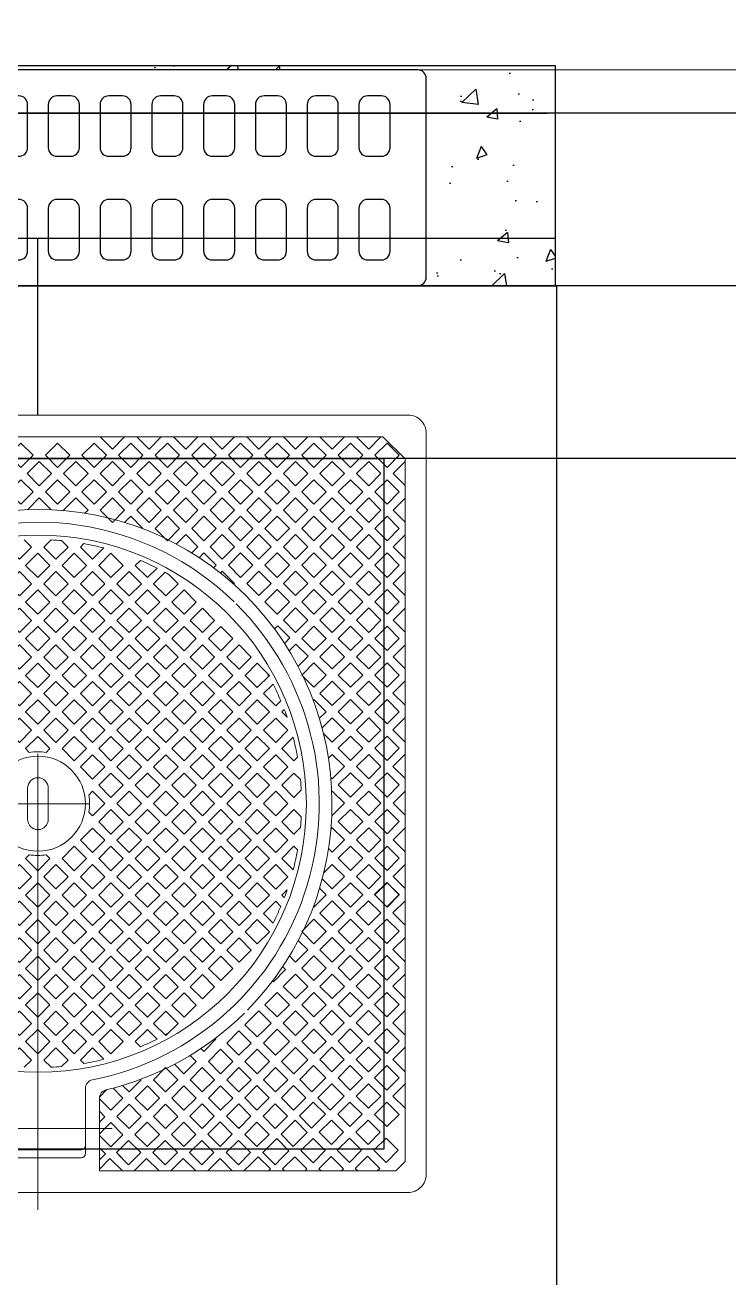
# Model space of a CAD drawing. Header units: millimetres. Extents: x -157642 to 241542, y -22875 to 31024.
# Drawn here: x 134 to 949, y 13726 to 15177 of the extents above; entities that cross this region are included whole.
import ezdxf

# ---------------------------------------------------------------- set-up
doc = ezdxf.new("R2010")
doc.units = ezdxf.units.MM
doc.header["$LTSCALE"] = 100
doc.header["$MEASUREMENT"] = 0
doc.linetypes.add('DASHEDX2', pattern=[1.5, 1, -0.5])
doc.layers.add('3.Curb', color=6, linetype='Continuous', lineweight=15)
doc.layers.add('Dim', color=25, linetype='Continuous', lineweight=9)
doc.layers.add('4', color=4, linetype='DASHEDX2', transparency=0.1)
doc.layers.add('8', color=8, linetype='Continuous')
doc.layers.add('DBAO', color=1, linetype='Continuous')

# ---------------------------------------------------------------- blocks, each defined once
blk = doc.blocks.new('N')
at = {"layer": 'Dim'}
for p, q in [((-85.43, 86.48), (-84.36, 87.55)), ((-2.99, 87.55), (-84.36, 87.55)), ((-0.41, 84.96), (-2.99, 87.55)), ((-0.41, 84.96), (-2.99, 87.55)), ((-85.43, 52.12), (-85.43, 86.48)), ((-0.41, 5.13), (-0.41, 84.96)), ((-80.43, 68.17), (-80.43, 68.34)), ((-77.03, 52.12), (-85.43, 52.12)), ((-83.91, 45), (-83.91, 50)), ((-83.41, 50.5), (-75.88, 50.5)), ((-83.01, 45), (-83.01, 50)), ((-83.91, 45), (-83.91, 40)), ((-83.01, 45), (-83.01, 40)), ((-45.91, 45), (-45.91, 45)), ((-41.11, 46.2), (-44.71, 46.2)), ((-39.91, 45), (-39.91, 45)), ((-41.11, 43.8), (-44.71, 43.8))]:
    blk.add_line(p, q, dxfattribs=at)
at = {"layer": 'Dim', "ltscale": 3}
for p, q in [((-80.51, 53.61), (-80.51, 36.58)), ((-42.91, 50.94), (-42.91, 38.99)), ((-37.15, 45), (-89.94, 45))]:
    blk.add_line(p, q, dxfattribs=at)
at = {"layer": 'Dim'}
blk.add_lwpolyline([(-0.01, 90, -0.414214), (2.09, 87.9), (2.09, 2.1, -0.414214), (-0.01, 0), (-85.83, 0, -0.414214), (-87.93, 2.1), (-87.93, 87.9, -0.414214), (-85.83, 90)], format="xyb", close=True, dxfattribs=at)
for points in [[(-78.19, 87.55), (-76.78, 86.13), (-75.36, 87.55)], [(-73.95, 87.55), (-72.54, 86.13), (-71.12, 87.55)], [(-69.71, 87.55), (-68.29, 86.13), (-66.88, 87.55)], [(-65.46, 87.55), (-64.05, 86.13), (-62.64, 87.55)], [(-61.22, 87.55), (-59.81, 86.13), (-58.39, 87.55)], [(-56.98, 87.55), (-55.56, 86.13), (-54.15, 87.55)], [(-52.74, 87.55), (-51.35, 86.16), (-49.97, 87.55)], [(-48.49, 87.55), (-47.11, 86.16), (-45.72, 87.55)], [(-44.25, 87.55), (-42.87, 86.16), (-41.48, 87.55)], [(-40.01, 87.55), (-38.59, 86.13), (-37.18, 87.55)], [(-35.77, 87.55), (-34.35, 86.13), (-32.94, 87.55)], [(-31.52, 87.55), (-30.11, 86.13), (-28.69, 87.55)], [(-27.28, 87.55), (-25.9, 86.16), (-24.51, 87.55)], [(-23.04, 87.55), (-21.65, 86.16), (-20.27, 87.55)], [(-18.8, 87.55), (-17.41, 86.16), (-16.03, 87.55)], [(-14.55, 87.55), (-13.17, 86.16), (-11.78, 87.55)], [(-10.31, 87.55), (-8.93, 86.16), (-7.54, 87.55)], [(-6.07, 87.55), (-4.68, 86.16), (-3.3, 87.55)], [(-78.91, 84.03), (-78.9, 84.01), (-77.49, 85.43), (-78.9, 86.84)], [(-85.43, 82.05), (-85.15, 81.77), (-83.73, 83.19), (-85.15, 84.6), (-85.43, 84.32)], [(-0.41, 84.72), (-0.44, 84.75), (-1.85, 83.33), (-0.44, 81.92), (-0.41, 81.95)], [(-85.43, 77.81), (-85.18, 77.56), (-83.76, 78.97), (-85.18, 80.39), (-85.43, 80.14)], [(-76.17, 78.26), (-75.36, 79.06), (-76.78, 80.48), (-77.58, 79.67)], [(-50.92, 78.11), (-49.94, 79.09), (-51.35, 80.51), (-52.77, 79.09), (-51.61, 77.94)], [(-45.85, 78.94), (-45.69, 79.09), (-47.11, 80.51), (-48.52, 79.09), (-48.1, 78.67)], [(-41.51, 79.04), (-41.45, 79.09), (-42.87, 80.51), (-44.28, 79.09), (-44.23, 79.04)], [(-37.64, 78.66), (-37.21, 79.09), (-38.62, 80.51), (-40.04, 79.09), (-39.88, 78.93)], [(-34.14, 77.92), (-32.97, 79.09), (-34.38, 80.51), (-35.8, 79.09), (-34.79, 78.08)], [(-0.41, 80.48), (-0.44, 80.51), (-1.85, 79.09), (-0.44, 77.68), (-0.41, 77.7)], [(-76.17, 78.26), (-76.98, 77.45), (-78.39, 78.86), (-77.58, 79.67)], [(-74.05, 76.13), (-73.24, 76.94), (-74.66, 78.35), (-75.46, 77.55)], [(-52.71, 77.63), (-53.47, 78.38), (-54.89, 76.97), (-54.83, 76.91)], [(-30.93, 76.89), (-30.85, 76.97), (-32.26, 78.38), (-33.04, 77.6)], [(-78.26, 76.11), (-79.07, 75.3), (-80.48, 76.71), (-79.68, 77.52)], [(-78.26, 76.11), (-77.46, 76.91), (-78.87, 78.33), (-79.68, 77.52)], [(-74.05, 76.14), (-74.85, 75.33), (-76.27, 76.74), (-75.46, 77.55)], [(-85.43, 73.57), (-85.2, 73.35), (-83.79, 74.76), (-85.2, 76.17), (-85.43, 75.95)], [(-80.38, 73.98), (-79.58, 74.79), (-80.99, 76.2), (-81.8, 75.4)], [(-71.96, 74.04), (-72.76, 73.24), (-74.18, 74.65), (-73.37, 75.46)], [(-71.96, 74.04), (-71.15, 74.85), (-72.56, 76.26), (-73.37, 75.46)], [(-58.74, 75.17), (-59.84, 76.26), (-61.25, 74.85), (-60.55, 74.15)], [(-44.45, 75.51), (-43.6, 74.67), (-45.02, 73.25), (-46.43, 74.67), (-45.68, 75.42)], [(-40.12, 75.42), (-39.36, 74.67), (-40.78, 73.25), (-42.19, 74.67), (-41.35, 75.51)], [(-25.22, 74.11), (-24.43, 74.9), (-25.84, 76.32), (-27.02, 75.13)], [(-0.41, 76.24), (-0.44, 76.26), (-1.85, 74.85), (-0.44, 73.44), (-0.41, 73.46)], [(-82.5, 71.86), (-81.7, 72.67), (-83.11, 74.08), (-83.92, 73.28)], [(-80.38, 73.98), (-81.19, 73.18), (-82.6, 74.59), (-81.8, 75.4)], [(-69.84, 71.92), (-69.03, 72.73), (-70.44, 74.14), (-71.25, 73.34)], [(-48.26, 75.08), (-47.85, 74.67), (-49.26, 73.25), (-50.58, 74.57)], [(-35.22, 74.57), (-36.53, 73.25), (-37.95, 74.67), (-37.54, 75.08)], [(-22.68, 72.41), (-22.31, 72.78), (-23.72, 74.2), (-24.35, 73.57)], [(-82.5, 71.86), (-83.31, 71.06), (-84.72, 72.47), (-83.92, 73.28)], [(-78.9, 73.72), (-77.68, 72.5), (-78.9, 71.28)], [(-69.83, 71.92), (-70.64, 71.12), (-72.05, 72.53), (-71.25, 73.34)], [(-61.79, 73.36), (-62.13, 73.7), (-63.55, 72.28), (-63.45, 72.18)], [(-54.8, 73.14), (-54.21, 72.55), (-55.62, 71.13), (-56.73, 72.24)], [(-52.88, 73.87), (-53.5, 73.25), (-53.79, 73.54)], [(-32, 73.54), (-32.29, 73.25), (-32.91, 73.87)], [(-29.06, 72.24), (-30.17, 71.13), (-31.58, 72.55), (-30.99, 73.14)], [(-84.6, 69.71), (-83.79, 70.52), (-85.2, 71.93), (-85.43, 71.71)], [(-67.71, 69.8), (-68.52, 68.99), (-69.93, 70.41), (-69.13, 71.21)], [(-67.71, 69.8), (-66.91, 70.61), (-68.32, 72.02), (-69.13, 71.21)], [(-0.41, 71.99), (-0.44, 72.02), (-1.85, 70.61), (-0.44, 69.19), (-0.41, 69.22)], [(-84.6, 69.71), (-85.4, 68.91), (-85.43, 68.93)], [(-78.9, 69.47), (-77.68, 68.26), (-78.9, 67.04)], [(-85.43, 67.52), (-84.02, 66.11), (-85.43, 64.7)], [(-16.21, 66.15), (-16, 66.36), (-17.41, 67.78), (-17.5, 67.69)], [(-0.41, 67.75), (-0.44, 67.78), (-1.85, 66.36), (-0.44, 64.95), (-0.41, 64.98)], [(-71.27, 63.88), (-71.61, 64.22), (-70.2, 65.63), (-70.1, 65.53)], [(-14.43, 63.69), (-13.87, 64.24), (-15.29, 65.66), (-15.59, 65.35)], [(-78.9, 65.23), (-77.68, 64.02), (-78.9, 62.8)], [(-85.43, 63.23), (-85.4, 63.25), (-83.99, 61.84), (-85.4, 60.42), (-85.43, 60.45)], [(-73.08, 60.83), (-74.18, 61.92), (-72.76, 63.34), (-72.06, 62.63)], [(-12.85, 61.02), (-11.75, 62.12), (-13.17, 63.54), (-13.88, 62.82)], [(-0.41, 63.51), (-0.44, 63.54), (-1.85, 62.12), (-0.44, 60.71), (-0.41, 60.73)], [(-83.91, 60.55), (-83.31, 61.16), (-81.9, 59.74), (-83.31, 58.33), (-83.91, 58.93)], [(-79.13, 61.22), (-77.71, 59.8), (-79.13, 58.39)], [(-16.11, 59.73), (-17.44, 58.4), (-18.86, 59.82), (-17.44, 61.23), (-16.34, 60.13)], [(-85.43, 58.98), (-85.4, 59.01), (-83.99, 57.59), (-85.4, 56.18), (-85.43, 56.2)], [(-70.17, 58.81), (-69.06, 57.7), (-70.47, 56.28), (-71.07, 56.87)], [(-14.73, 56.87), (-15.32, 56.28), (-16.73, 57.7), (-15.62, 58.81)], [(-0.41, 59.27), (-0.44, 59.29), (-1.85, 57.88), (-0.44, 56.46), (-0.41, 56.49)], [(-83.91, 56.31), (-83.31, 56.91), (-81.9, 55.5), (-83.31, 54.09), (-83.91, 54.69)], [(-75.54, 54.8), (-76.3, 55.56), (-74.88, 56.97), (-74.83, 56.92)], [(-10.36, 55.03), (-9.63, 55.76), (-11.05, 57.17), (-11.08, 57.14)], [(-85.43, 54.74), (-85.4, 54.76), (-83.99, 53.35), (-85.22, 52.12)], [(-81.34, 52.12), (-82.66, 53.44), (-81.25, 54.85), (-79.83, 53.44), (-81.15, 52.12)], [(-77.1, 52.12), (-78.42, 53.44), (-77, 54.85), (-75.85, 53.7)], [(-0.41, 55.02), (-0.44, 55.05), (-1.85, 53.64), (-0.44, 52.22), (-0.41, 52.25)], [(-84.17, 52.12), (-83.46, 52.83), (-82.76, 52.12)], [(-79.8, 52.12), (-79.16, 52.76), (-78.51, 52.12)], [(-76.03, 53), (-76.9, 52.13)], [(-72.5, 52.65), (-71.18, 51.33), (-72.6, 49.92), (-73.01, 50.33)], [(-43.88, 50.9), (-44.31, 51.33), (-42.9, 52.75), (-41.48, 51.33), (-41.92, 50.9)], [(-12.79, 50.33), (-13.2, 49.92), (-14.61, 51.33), (-13.3, 52.65)], [(-8.98, 48.04), (-8.93, 47.98), (-7.51, 49.39), (-8.93, 50.81), (-9.28, 50.45)], [(-73.35, 47.75), (-72.6, 48.5), (-71.18, 47.09), (-72.6, 45.68), (-73.44, 46.52)], [(-12.35, 46.52), (-13.2, 45.68), (-14.61, 47.09), (-13.2, 48.5), (-12.44, 47.75)], [(-8.87, 43.79), (-7.51, 45.15), (-8.88, 46.52)], [(-48.83, 43.99), (-49.26, 43.55), (-50.67, 44.97), (-49.26, 46.38), (-48.83, 45.95)], [(-36.97, 45.95), (-36.53, 46.38), (-35.12, 44.97), (-36.53, 43.55), (-36.97, 43.99)], [(-73.44, 43.42), (-72.6, 44.26), (-71.18, 42.85), (-72.6, 41.43), (-73.35, 42.19)], [(-12.44, 42.19), (-13.2, 41.43), (-14.61, 42.85), (-13.2, 44.26), (-12.35, 43.42)]]:
    blk.add_lwpolyline(points, dxfattribs=at)
for points in [[(-83.05, 83.92), (-81.64, 85.34), (-83.05, 86.75), (-84.47, 85.34)], [(-78.9, 84.01), (-77.49, 85.43), (-78.9, 86.84), (-80.31, 85.43)], [(-74.66, 84.01), (-73.24, 85.43), (-74.66, 86.84), (-76.07, 85.43)], [(-74.66, 84.01), (-73.24, 85.43), (-74.66, 86.84), (-76.07, 85.43)], [(-70.41, 84.01), (-69, 85.43), (-70.41, 86.84), (-71.83, 85.43)], [(-70.41, 84.01), (-69, 85.43), (-70.41, 86.84), (-71.83, 85.43)], [(-66.17, 84.01), (-64.76, 85.43), (-66.17, 86.84), (-67.59, 85.43)], [(-66.17, 84.01), (-64.76, 85.43), (-66.17, 86.84), (-67.59, 85.43)], [(-61.93, 84.01), (-60.51, 85.43), (-61.93, 86.84), (-63.34, 85.43)], [(-61.93, 84.01), (-60.51, 85.43), (-61.93, 86.84), (-63.34, 85.43)], [(-57.69, 84.01), (-56.27, 85.43), (-57.69, 86.84), (-59.1, 85.43)], [(-57.69, 84.01), (-56.27, 85.43), (-57.69, 86.84), (-59.1, 85.43)], [(-53.47, 84.04), (-52.06, 85.46), (-53.47, 86.87), (-54.89, 85.46)], [(-53.44, 84.01), (-52.03, 85.43), (-53.44, 86.84), (-54.86, 85.43)], [(-49.23, 84.04), (-47.82, 85.46), (-49.23, 86.87), (-50.64, 85.46)], [(-49.23, 84.04), (-47.82, 85.46), (-49.23, 86.87), (-50.64, 85.46)], [(-49.23, 84.04), (-47.82, 85.46), (-49.23, 86.87), (-50.64, 85.46)], [(-44.99, 84.04), (-43.57, 85.46), (-44.99, 86.87), (-46.4, 85.46)], [(-44.99, 84.04), (-43.57, 85.46), (-44.99, 86.87), (-46.4, 85.46)], [(-40.74, 84.04), (-39.33, 85.46), (-40.74, 86.87), (-42.16, 85.46)], [(-36.5, 84.04), (-35.09, 85.46), (-36.5, 86.87), (-37.92, 85.46)], [(-32.26, 84.04), (-30.85, 85.46), (-32.26, 86.87), (-33.67, 85.46)], [(-28.02, 84.04), (-26.6, 85.46), (-28.02, 86.87), (-29.43, 85.46)], [(-23.77, 84.04), (-22.36, 85.46), (-23.77, 86.87), (-25.19, 85.46)], [(-19.53, 84.04), (-18.12, 85.46), (-19.53, 86.87), (-20.95, 85.46)], [(-15.29, 84.04), (-13.87, 85.46), (-15.29, 86.87), (-16.7, 85.46)], [(-11.05, 84.04), (-9.63, 85.46), (-11.05, 86.87), (-12.46, 85.46)], [(-6.8, 84.04), (-5.39, 85.46), (-6.8, 86.87), (-8.22, 85.46)], [(-2.56, 84.04), (-1.15, 85.46), (-2.56, 86.87), (-3.98, 85.46)], [(-80.96, 81.83), (-79.55, 83.25), (-80.96, 84.66), (-82.38, 83.25)], [(-76.78, 81.89), (-75.36, 83.3), (-76.78, 84.72), (-78.19, 83.3)], [(-72.54, 81.89), (-71.12, 83.3), (-72.54, 84.72), (-73.95, 83.3)], [(-68.29, 81.89), (-66.88, 83.3), (-68.29, 84.72), (-69.71, 83.3)], [(-64.05, 81.89), (-62.64, 83.3), (-64.05, 84.72), (-65.46, 83.3)], [(-59.81, 81.89), (-58.39, 83.3), (-59.81, 84.72), (-61.22, 83.3)], [(-55.56, 81.89), (-54.15, 83.3), (-55.56, 84.72), (-56.98, 83.3)], [(-51.35, 81.92), (-49.94, 83.33), (-51.35, 84.75), (-52.77, 83.33)], [(-51.35, 81.92), (-49.94, 83.33), (-51.35, 84.75), (-52.77, 83.33)], [(-47.11, 81.92), (-45.69, 83.33), (-47.11, 84.75), (-48.52, 83.33)], [(-47.11, 81.92), (-45.69, 83.33), (-47.11, 84.75), (-48.52, 83.33)], [(-47.11, 81.92), (-45.69, 83.33), (-47.11, 84.75), (-48.52, 83.33)], [(-42.87, 81.92), (-41.45, 83.33), (-42.87, 84.75), (-44.28, 83.33)], [(-38.62, 81.92), (-37.21, 83.33), (-38.62, 84.75), (-40.04, 83.33)], [(-34.38, 81.92), (-32.97, 83.33), (-34.38, 84.75), (-35.8, 83.33)], [(-30.14, 81.92), (-28.72, 83.33), (-30.14, 84.75), (-31.55, 83.33)], [(-25.9, 81.92), (-24.48, 83.33), (-25.9, 84.75), (-27.31, 83.33)], [(-21.65, 81.92), (-20.24, 83.33), (-21.65, 84.75), (-23.07, 83.33)], [(-17.41, 81.92), (-16, 83.33), (-17.41, 84.75), (-18.82, 83.33)], [(-13.17, 81.92), (-11.75, 83.33), (-13.17, 84.75), (-14.58, 83.33)], [(-8.93, 81.92), (-7.51, 83.33), (-8.93, 84.75), (-10.34, 83.33)], [(-4.68, 81.92), (-3.27, 83.33), (-4.68, 84.75), (-6.1, 83.33)], [(-83.05, 79.68), (-81.64, 81.1), (-83.05, 82.51), (-84.47, 81.1)], [(-78.87, 79.74), (-77.46, 81.15), (-78.87, 82.57), (-80.28, 81.15)], [(-74.66, 79.77), (-73.24, 81.18), (-74.66, 82.6), (-76.07, 81.18)], [(-70.41, 79.77), (-69, 81.18), (-70.41, 82.6), (-71.83, 81.18)], [(-66.17, 79.77), (-64.76, 81.18), (-66.17, 82.6), (-67.59, 81.18)], [(-61.93, 79.77), (-60.51, 81.18), (-61.93, 82.6), (-63.34, 81.18)], [(-57.72, 79.8), (-56.3, 81.21), (-57.72, 82.63), (-59.13, 81.21)], [(-53.47, 79.8), (-52.06, 81.21), (-53.47, 82.63), (-54.89, 81.21)], [(-49.23, 79.8), (-47.82, 81.21), (-49.23, 82.63), (-50.64, 81.21)], [(-44.99, 79.8), (-43.57, 81.21), (-44.99, 82.63), (-46.4, 81.21)], [(-40.74, 79.8), (-39.33, 81.21), (-40.74, 82.63), (-42.16, 81.21)], [(-36.5, 79.8), (-35.09, 81.21), (-36.5, 82.63), (-37.92, 81.21)], [(-32.26, 79.8), (-30.85, 81.21), (-32.26, 82.63), (-33.67, 81.21)], [(-28.02, 79.8), (-26.6, 81.21), (-28.02, 82.63), (-29.43, 81.21)], [(-23.77, 79.8), (-22.36, 81.21), (-23.77, 82.63), (-25.19, 81.21)], [(-19.53, 79.8), (-18.12, 81.21), (-19.53, 82.63), (-20.95, 81.21)], [(-15.29, 79.8), (-13.87, 81.21), (-15.29, 82.63), (-16.7, 81.21)], [(-11.05, 79.8), (-9.63, 81.21), (-11.05, 82.63), (-12.46, 81.21)], [(-6.8, 79.8), (-5.39, 81.21), (-6.8, 82.63), (-8.22, 81.21)], [(-2.56, 79.8), (-1.15, 81.21), (-2.56, 82.63), (-3.98, 81.21)], [(-80.96, 77.59), (-79.55, 79), (-80.96, 80.42), (-82.38, 79)], [(-72.54, 77.65), (-71.12, 79.06), (-72.54, 80.48), (-73.95, 79.06)], [(-68.29, 77.65), (-66.88, 79.06), (-68.29, 80.48), (-69.71, 79.06)], [(-64.08, 77.68), (-62.67, 79.09), (-64.08, 80.51), (-65.49, 79.09)], [(-59.84, 77.68), (-58.42, 79.09), (-59.84, 80.51), (-61.25, 79.09)], [(-55.59, 77.68), (-54.18, 79.09), (-55.59, 80.51), (-57.01, 79.09)], [(-55.59, 77.68), (-54.18, 79.09), (-55.59, 80.51), (-57.01, 79.09)], [(-30.14, 77.68), (-28.72, 79.09), (-30.14, 80.51), (-31.55, 79.09)], [(-25.9, 77.68), (-24.48, 79.09), (-25.9, 80.51), (-27.31, 79.09)], [(-21.65, 77.68), (-20.24, 79.09), (-21.65, 80.51), (-23.07, 79.09)], [(-17.41, 77.68), (-16, 79.09), (-17.41, 80.51), (-18.82, 79.09)], [(-13.17, 77.68), (-11.75, 79.09), (-13.17, 80.51), (-14.58, 79.09)], [(-8.93, 77.68), (-7.51, 79.09), (-8.93, 80.51), (-10.34, 79.09)], [(-4.68, 77.68), (-3.27, 79.09), (-4.68, 80.51), (-6.1, 79.09)], [(-70.44, 75.56), (-69.03, 76.97), (-70.44, 78.38), (-71.86, 76.97)], [(-66.2, 75.56), (-64.79, 76.97), (-66.2, 78.38), (-67.61, 76.97)], [(-61.96, 75.56), (-60.54, 76.97), (-61.96, 78.38), (-63.37, 76.97)], [(-57.72, 75.56), (-56.3, 76.97), (-57.72, 78.38), (-59.13, 76.97)], [(-28.02, 75.56), (-26.6, 76.97), (-28.02, 78.38), (-29.43, 76.97)], [(-23.77, 75.56), (-22.36, 76.97), (-23.77, 78.38), (-25.19, 76.97)], [(-19.53, 75.56), (-18.12, 76.97), (-19.53, 78.38), (-20.95, 76.97)], [(-15.29, 75.56), (-13.87, 76.97), (-15.29, 78.38), (-16.7, 76.97)], [(-11.05, 75.56), (-9.63, 76.97), (-11.05, 78.38), (-12.46, 76.97)], [(-6.8, 75.56), (-5.39, 76.97), (-6.8, 78.38), (-8.22, 76.97)], [(-2.56, 75.56), (-1.15, 76.97), (-2.56, 78.38), (-3.98, 76.97)], [(-83.08, 75.47), (-81.67, 76.88), (-83.08, 78.3), (-84.5, 76.88)], [(-75.56, 74.62), (-76.98, 73.21), (-78.39, 74.62), (-76.98, 76.04)], [(-68.32, 73.43), (-66.91, 74.85), (-68.32, 76.26), (-69.74, 74.85)], [(-64.08, 73.43), (-62.67, 74.85), (-64.08, 76.26), (-65.49, 74.85)], [(-21.65, 73.44), (-20.24, 74.85), (-21.65, 76.26), (-23.07, 74.85)], [(-17.41, 73.44), (-16, 74.85), (-17.41, 76.26), (-18.82, 74.85)], [(-13.17, 73.44), (-11.75, 74.85), (-13.17, 76.26), (-14.58, 74.85)], [(-8.93, 73.44), (-7.51, 74.85), (-8.93, 76.26), (-10.34, 74.85)], [(-4.68, 73.44), (-3.27, 74.85), (-4.68, 76.26), (-6.1, 74.85)], [(-66.2, 71.31), (-64.79, 72.73), (-66.2, 74.14), (-67.61, 72.73)], [(-19.53, 71.31), (-18.12, 72.73), (-19.53, 74.14), (-20.95, 72.73)], [(-15.29, 71.31), (-13.87, 72.73), (-15.29, 74.14), (-16.7, 72.73)], [(-11.05, 71.31), (-9.63, 72.73), (-11.05, 74.14), (-12.46, 72.73)], [(-6.8, 71.31), (-5.39, 72.73), (-6.8, 74.14), (-8.22, 72.73)], [(-2.56, 71.31), (-1.15, 72.73), (-2.56, 74.14), (-3.98, 72.73)], [(-77.68, 72.5), (-79.1, 71.09), (-80.51, 72.5), (-79.1, 73.91)], [(-73.47, 72.53), (-74.88, 71.12), (-76.3, 72.53), (-74.88, 73.94)], [(-49.97, 72.55), (-51.38, 71.13), (-52.8, 72.55), (-51.38, 73.96)], [(-45.73, 72.55), (-47.14, 71.13), (-48.55, 72.55), (-47.14, 73.96)], [(-41.48, 72.55), (-42.9, 71.13), (-44.31, 72.55), (-42.9, 73.96)], [(-37.24, 72.55), (-38.65, 71.13), (-40.07, 72.55), (-38.65, 73.96)], [(-33, 72.55), (-34.41, 71.13), (-35.83, 72.55), (-34.41, 73.96)], [(-79.8, 70.38), (-81.22, 68.97), (-82.63, 70.38), (-81.22, 71.79)], [(-75.56, 70.38), (-76.98, 68.97), (-78.39, 70.38), (-76.98, 71.79)], [(-71.35, 70.41), (-72.76, 68.99), (-74.18, 70.41), (-72.76, 71.82)], [(-56.33, 70.42), (-57.75, 69.01), (-59.16, 70.42), (-57.75, 71.84)], [(-52.08, 70.42), (-53.5, 69.01), (-54.91, 70.42), (-53.5, 71.84)], [(-47.85, 70.42), (-49.26, 69.01), (-50.67, 70.42), (-49.26, 71.84)], [(-43.6, 70.42), (-45.02, 69.01), (-46.43, 70.42), (-45.02, 71.84)], [(-39.36, 70.42), (-40.78, 69.01), (-42.19, 70.42), (-40.78, 71.84)], [(-35.12, 70.42), (-36.53, 69.01), (-37.95, 70.42), (-36.53, 71.84)], [(-30.88, 70.42), (-32.29, 69.01), (-33.7, 70.42), (-32.29, 71.84)], [(-26.63, 70.42), (-28.05, 69.01), (-29.46, 70.42), (-28.05, 71.84)], [(-17.41, 69.19), (-16, 70.61), (-17.41, 72.02), (-18.82, 70.61)], [(-13.17, 69.19), (-11.75, 70.61), (-13.17, 72.02), (-14.58, 70.61)], [(-8.93, 69.19), (-7.51, 70.61), (-8.93, 72.02), (-10.34, 70.61)], [(-4.68, 69.19), (-3.27, 70.61), (-4.68, 72.02), (-6.1, 70.61)], [(-77.68, 68.26), (-79.1, 66.84), (-80.51, 68.26), (-79.1, 69.67)], [(-73.47, 68.29), (-74.88, 66.87), (-76.3, 68.29), (-74.88, 69.7)], [(-69.23, 68.29), (-70.64, 66.87), (-72.05, 68.29), (-70.64, 69.7)], [(-58.45, 68.3), (-59.87, 66.89), (-61.28, 68.3), (-59.87, 69.72)], [(-54.2, 68.3), (-55.62, 66.89), (-57.03, 68.3), (-55.62, 69.72)], [(-49.96, 68.3), (-51.38, 66.89), (-52.79, 68.3), (-51.38, 69.72)], [(-45.73, 68.3), (-47.14, 66.89), (-48.55, 68.3), (-47.14, 69.72)], [(-41.48, 68.3), (-42.9, 66.89), (-44.31, 68.3), (-42.9, 69.72)], [(-37.24, 68.3), (-38.65, 66.89), (-40.07, 68.3), (-38.65, 69.72)], [(-33, 68.3), (-34.41, 66.89), (-35.83, 68.3), (-34.41, 69.72)], [(-28.75, 68.3), (-30.17, 66.89), (-31.58, 68.3), (-30.17, 69.72)], [(-24.51, 68.3), (-25.93, 66.89), (-27.34, 68.3), (-25.93, 69.72)], [(-15.29, 67.07), (-13.87, 68.49), (-15.29, 69.9), (-16.7, 68.49)], [(-11.05, 67.07), (-9.63, 68.49), (-11.05, 69.9), (-12.46, 68.49)], [(-6.8, 67.07), (-5.39, 68.49), (-6.8, 69.9), (-8.22, 68.49)], [(-2.56, 67.07), (-1.15, 68.49), (-2.56, 69.9), (-3.98, 68.49)], [(-81.9, 68.23), (-83.31, 66.81), (-84.72, 68.23), (-83.31, 69.64)], [(-79.77, 66.11), (-81.19, 64.69), (-82.6, 66.11), (-81.19, 67.52)], [(-75.59, 66.17), (-77, 64.75), (-78.42, 66.17), (-77, 67.58)], [(-71.35, 66.17), (-72.76, 64.75), (-74.18, 66.17), (-72.76, 67.58)], [(-60.57, 66.18), (-61.99, 64.77), (-63.4, 66.18), (-61.99, 67.6)], [(-56.33, 66.18), (-57.75, 64.77), (-59.16, 66.18), (-57.75, 67.6)], [(-52.08, 66.18), (-53.5, 64.77), (-54.91, 66.18), (-53.5, 67.6)], [(-47.85, 66.18), (-49.26, 64.77), (-50.67, 66.18), (-49.26, 67.6)], [(-43.6, 66.18), (-45.02, 64.77), (-46.43, 66.18), (-45.02, 67.6)], [(-39.36, 66.18), (-40.78, 64.77), (-42.19, 66.18), (-40.78, 67.6)], [(-35.12, 66.18), (-36.53, 64.77), (-37.95, 66.18), (-36.53, 67.6)], [(-30.88, 66.18), (-32.29, 64.77), (-33.7, 66.18), (-32.29, 67.6)], [(-26.63, 66.18), (-28.05, 64.77), (-29.46, 66.18), (-28.05, 67.6)], [(-22.39, 66.18), (-23.8, 64.77), (-25.22, 66.18), (-23.8, 67.6)], [(-13.17, 64.95), (-11.75, 66.36), (-13.17, 67.78), (-14.58, 66.36)], [(-8.93, 64.95), (-7.51, 66.36), (-8.93, 67.78), (-10.34, 66.36)], [(-4.68, 64.95), (-3.27, 66.36), (-4.68, 67.78), (-6.1, 66.36)], [(-81.9, 63.99), (-83.31, 62.57), (-84.72, 63.99), (-83.31, 65.4)], [(-77.68, 64.02), (-79.1, 62.6), (-80.51, 64.02), (-79.1, 65.43)], [(-73.47, 64.04), (-74.88, 62.63), (-76.3, 64.04), (-74.88, 65.46)], [(-62.7, 64.06), (-64.11, 62.65), (-65.52, 64.06), (-64.11, 65.47)], [(-58.45, 64.06), (-59.87, 62.65), (-61.28, 64.06), (-59.87, 65.47)], [(-54.2, 64.06), (-55.62, 62.65), (-57.03, 64.06), (-55.62, 65.47)], [(-49.96, 64.06), (-51.38, 62.65), (-52.79, 64.06), (-51.38, 65.47)], [(-45.73, 64.06), (-47.14, 62.65), (-48.55, 64.06), (-47.14, 65.47)], [(-41.48, 64.06), (-42.9, 62.65), (-44.31, 64.06), (-42.9, 65.47)], [(-37.24, 64.06), (-38.65, 62.65), (-40.07, 64.06), (-38.65, 65.47)], [(-33, 64.06), (-34.41, 62.65), (-35.83, 64.06), (-34.41, 65.47)], [(-28.75, 64.06), (-30.17, 62.65), (-31.58, 64.06), (-30.17, 65.47)], [(-24.51, 64.06), (-25.93, 62.65), (-27.34, 64.06), (-25.93, 65.47)], [(-20.27, 64.06), (-21.68, 62.65), (-23.1, 64.06), (-21.68, 65.47)], [(-11.05, 62.83), (-9.63, 64.24), (-11.05, 65.66), (-12.46, 64.24)], [(-6.8, 62.83), (-5.39, 64.24), (-6.8, 65.66), (-8.22, 64.24)], [(-2.56, 62.83), (-1.15, 64.24), (-2.56, 65.66), (-3.98, 64.24)], [(-79.8, 61.89), (-81.22, 60.48), (-82.63, 61.89), (-81.22, 63.31)], [(-75.59, 61.92), (-77, 60.51), (-78.42, 61.92), (-77, 63.34)], [(-64.82, 61.94), (-66.23, 60.53), (-67.65, 61.94), (-66.23, 63.35)], [(-60.57, 61.94), (-61.99, 60.53), (-63.4, 61.94), (-61.99, 63.35)], [(-56.33, 61.94), (-57.75, 60.53), (-59.16, 61.94), (-57.75, 63.35)], [(-52.08, 61.94), (-53.5, 60.53), (-54.91, 61.94), (-53.5, 63.35)], [(-47.85, 61.94), (-49.26, 60.53), (-50.67, 61.94), (-49.26, 63.35)], [(-43.6, 61.94), (-45.02, 60.53), (-46.43, 61.94), (-45.02, 63.35)], [(-39.36, 61.94), (-40.78, 60.53), (-42.19, 61.94), (-40.78, 63.35)], [(-35.12, 61.94), (-36.53, 60.53), (-37.95, 61.94), (-36.53, 63.35)], [(-30.88, 61.94), (-32.29, 60.53), (-33.7, 61.94), (-32.29, 63.35)], [(-26.63, 61.94), (-28.05, 60.53), (-29.46, 61.94), (-28.05, 63.35)], [(-22.39, 61.94), (-23.8, 60.53), (-25.22, 61.94), (-23.8, 63.35)], [(-18.15, 61.94), (-19.56, 60.53), (-20.98, 61.94), (-19.56, 63.35)], [(-8.93, 60.71), (-7.51, 62.12), (-8.93, 63.54), (-10.34, 62.12)], [(-4.68, 60.71), (-3.27, 62.12), (-4.68, 63.54), (-6.1, 62.12)], [(-81.9, 59.74), (-83.31, 58.33), (-84.72, 59.74), (-83.31, 61.16)], [(-77.71, 59.8), (-79.13, 58.39), (-80.54, 59.8), (-79.13, 61.22)], [(-73.47, 59.8), (-74.88, 58.39), (-76.3, 59.8), (-74.88, 61.22)], [(-66.94, 59.82), (-68.35, 58.4), (-69.77, 59.82), (-68.35, 61.23)], [(-62.7, 59.82), (-64.11, 58.4), (-65.52, 59.82), (-64.11, 61.23)], [(-58.45, 59.82), (-59.87, 58.4), (-61.28, 59.82), (-59.87, 61.23)], [(-54.2, 59.82), (-55.62, 58.4), (-57.03, 59.82), (-55.62, 61.23)], [(-49.96, 59.82), (-51.38, 58.4), (-52.79, 59.82), (-51.38, 61.23)], [(-45.73, 59.82), (-47.14, 58.4), (-48.55, 59.82), (-47.14, 61.23)], [(-41.48, 59.82), (-42.9, 58.4), (-44.31, 59.82), (-42.9, 61.23)], [(-37.24, 59.82), (-38.65, 58.4), (-40.07, 59.82), (-38.65, 61.23)], [(-33, 59.82), (-34.41, 58.4), (-35.83, 59.82), (-34.41, 61.23)], [(-28.75, 59.82), (-30.17, 58.4), (-31.58, 59.82), (-30.17, 61.23)], [(-24.51, 59.82), (-25.93, 58.4), (-27.34, 59.82), (-25.93, 61.23)], [(-20.27, 59.82), (-21.68, 58.4), (-23.1, 59.82), (-21.68, 61.23)], [(-11.05, 58.59), (-9.63, 60), (-11.05, 61.41), (-12.46, 60)], [(-6.8, 58.59), (-5.39, 60), (-6.8, 61.41), (-8.22, 60)], [(-2.56, 58.59), (-1.15, 60), (-2.56, 61.41), (-3.98, 60)], [(-79.8, 57.65), (-81.22, 56.24), (-82.63, 57.65), (-81.22, 59.07)], [(-75.59, 57.68), (-77, 56.27), (-78.42, 57.68), (-77, 59.09)], [(-75.59, 57.68), (-77, 56.27), (-78.42, 57.68), (-77, 59.09)], [(-64.82, 57.7), (-66.23, 56.28), (-67.65, 57.7), (-66.23, 59.11)], [(-60.57, 57.7), (-61.99, 56.28), (-63.4, 57.7), (-61.99, 59.11)], [(-56.33, 57.7), (-57.75, 56.28), (-59.16, 57.7), (-57.75, 59.11)], [(-52.08, 57.7), (-53.5, 56.28), (-54.91, 57.7), (-53.5, 59.11)], [(-47.85, 57.7), (-49.26, 56.28), (-50.67, 57.7), (-49.26, 59.11)], [(-43.6, 57.7), (-45.02, 56.28), (-46.43, 57.7), (-45.02, 59.11)], [(-39.36, 57.7), (-40.78, 56.28), (-42.19, 57.7), (-40.78, 59.11)], [(-35.12, 57.7), (-36.53, 56.28), (-37.95, 57.7), (-36.53, 59.11)], [(-30.88, 57.7), (-32.29, 56.28), (-33.7, 57.7), (-32.29, 59.11)], [(-26.63, 57.7), (-28.05, 56.28), (-29.46, 57.7), (-28.05, 59.11)], [(-22.39, 57.7), (-23.8, 56.28), (-25.22, 57.7), (-23.8, 59.11)], [(-18.15, 57.7), (-19.56, 56.28), (-20.98, 57.7), (-19.56, 59.11)], [(-8.93, 56.46), (-7.51, 57.88), (-8.93, 59.29), (-10.34, 57.88)], [(-4.68, 56.46), (-3.27, 57.88), (-4.68, 59.29), (-6.1, 57.88)], [(-81.9, 55.5), (-83.31, 54.09), (-84.72, 55.5), (-83.31, 56.91)], [(-77.71, 55.56), (-79.13, 54.15), (-80.54, 55.56), (-79.13, 56.97)], [(-66.94, 55.58), (-68.35, 54.16), (-69.77, 55.58), (-68.35, 56.99)], [(-62.7, 55.58), (-64.11, 54.16), (-65.52, 55.58), (-64.11, 56.99)], [(-58.45, 55.58), (-59.87, 54.16), (-61.28, 55.58), (-59.87, 56.99)], [(-54.2, 55.58), (-55.62, 54.16), (-57.03, 55.58), (-55.62, 56.99)], [(-49.96, 55.58), (-51.38, 54.16), (-52.79, 55.58), (-51.38, 56.99)], [(-45.73, 55.58), (-47.14, 54.16), (-48.55, 55.58), (-47.14, 56.99)], [(-41.48, 55.58), (-42.9, 54.16), (-44.31, 55.58), (-42.9, 56.99)], [(-37.24, 55.58), (-38.65, 54.16), (-40.07, 55.58), (-38.65, 56.99)], [(-33, 55.58), (-34.41, 54.16), (-35.83, 55.58), (-34.41, 56.99)], [(-28.75, 55.58), (-30.17, 54.16), (-31.58, 55.58), (-30.17, 56.99)], [(-24.51, 55.58), (-25.93, 54.16), (-27.34, 55.58), (-25.93, 56.99)], [(-20.27, 55.58), (-21.68, 54.16), (-23.1, 55.58), (-21.68, 56.99)], [(-16.03, 55.58), (-17.44, 54.16), (-18.86, 55.58), (-17.44, 56.99)], [(-6.8, 54.34), (-5.39, 55.76), (-6.8, 57.17), (-8.22, 55.76)], [(-2.56, 54.34), (-1.15, 55.76), (-2.56, 57.17), (-3.98, 55.76)], [(-69.06, 53.45), (-70.47, 52.04), (-71.89, 53.45), (-70.47, 54.87)], [(-64.82, 53.45), (-66.23, 52.04), (-67.65, 53.45), (-66.23, 54.87)], [(-60.58, 53.45), (-61.99, 52.04), (-63.41, 53.45), (-61.99, 54.87)], [(-56.33, 53.45), (-57.75, 52.04), (-59.16, 53.45), (-57.75, 54.87)], [(-52.08, 53.45), (-53.5, 52.04), (-54.91, 53.45), (-53.5, 54.87)], [(-47.85, 53.45), (-49.26, 52.04), (-50.67, 53.45), (-49.26, 54.87)], [(-43.6, 53.45), (-45.02, 52.04), (-46.43, 53.45), (-45.02, 54.87)], [(-39.36, 53.45), (-40.78, 52.04), (-42.19, 53.45), (-40.78, 54.87)], [(-35.12, 53.45), (-36.53, 52.04), (-37.95, 53.45), (-36.53, 54.87)], [(-30.88, 53.45), (-32.29, 52.04), (-33.7, 53.45), (-32.29, 54.87)], [(-26.63, 53.45), (-28.05, 52.04), (-29.46, 53.45), (-28.05, 54.87)], [(-22.39, 53.45), (-23.8, 52.04), (-25.22, 53.45), (-23.8, 54.87)], [(-18.15, 53.45), (-19.56, 52.04), (-20.98, 53.45), (-19.56, 54.87)], [(-13.91, 53.45), (-15.32, 52.04), (-16.73, 53.45), (-15.32, 54.87)], [(-8.93, 52.22), (-7.51, 53.64), (-8.93, 55.05), (-10.34, 53.64)], [(-4.68, 52.22), (-3.27, 53.64), (-4.68, 55.05), (-6.1, 53.64)], [(-66.94, 51.33), (-68.35, 49.92), (-69.77, 51.33), (-68.35, 52.75)], [(-62.7, 51.33), (-64.11, 49.92), (-65.53, 51.33), (-64.11, 52.75)], [(-58.46, 51.33), (-59.88, 49.92), (-61.29, 51.33), (-59.88, 52.75)], [(-54.2, 51.33), (-55.62, 49.92), (-57.03, 51.33), (-55.62, 52.75)], [(-49.96, 51.33), (-51.38, 49.92), (-52.79, 51.33), (-51.38, 52.75)], [(-45.73, 51.33), (-47.14, 49.92), (-48.55, 51.33), (-47.14, 52.75)], [(-37.24, 51.33), (-38.65, 49.92), (-40.07, 51.33), (-38.65, 52.75)], [(-33, 51.33), (-34.41, 49.92), (-35.83, 51.33), (-34.41, 52.75)], [(-28.75, 51.33), (-30.17, 49.92), (-31.58, 51.33), (-30.17, 52.75)], [(-24.51, 51.33), (-25.93, 49.92), (-27.34, 51.33), (-25.93, 52.75)], [(-20.27, 51.33), (-21.68, 49.92), (-23.1, 51.33), (-21.68, 52.75)], [(-16.03, 51.33), (-17.44, 49.92), (-18.86, 51.33), (-17.44, 52.75)], [(-6.8, 50.1), (-5.39, 51.51), (-6.8, 52.93), (-8.22, 51.51)], [(-2.56, 50.1), (-1.15, 51.51), (-2.56, 52.93), (-3.98, 51.51)], [(-4.68, 47.98), (-3.27, 49.39), (-4.68, 50.81), (-6.1, 49.39)], [(-69.06, 49.21), (-70.47, 47.8), (-71.89, 49.21), (-70.47, 50.63)], [(-64.81, 49.21), (-66.22, 47.8), (-67.64, 49.21), (-66.22, 50.63)], [(-60.57, 49.21), (-61.98, 47.8), (-63.4, 49.21), (-61.98, 50.63)], [(-56.33, 49.21), (-57.75, 47.8), (-59.16, 49.21), (-57.75, 50.63)], [(-52.08, 49.21), (-53.5, 47.8), (-54.91, 49.21), (-53.5, 50.63)], [(-47.85, 49.21), (-49.26, 47.8), (-50.67, 49.21), (-49.26, 50.63)], [(-35.12, 49.21), (-36.53, 47.8), (-37.95, 49.21), (-36.53, 50.63)], [(-30.88, 49.21), (-32.29, 47.8), (-33.7, 49.21), (-32.29, 50.63)], [(-26.63, 49.21), (-28.05, 47.8), (-29.46, 49.21), (-28.05, 50.63)], [(-22.39, 49.21), (-23.8, 47.8), (-25.22, 49.21), (-23.8, 50.63)], [(-18.15, 49.21), (-19.56, 47.8), (-20.98, 49.21), (-19.56, 50.63)], [(-13.91, 49.21), (-15.32, 47.8), (-16.73, 49.21), (-15.32, 50.63)], [(-66.94, 47.09), (-68.35, 45.68), (-69.77, 47.09), (-68.35, 48.5)], [(-62.7, 47.09), (-64.11, 45.68), (-65.53, 47.09), (-64.11, 48.5)], [(-58.46, 47.09), (-59.88, 45.68), (-61.29, 47.09), (-59.88, 48.5)], [(-54.2, 47.09), (-55.62, 45.68), (-57.03, 47.09), (-55.62, 48.5)], [(-49.96, 47.09), (-51.38, 45.68), (-52.79, 47.09), (-51.38, 48.5)], [(-33, 47.09), (-34.41, 45.68), (-35.83, 47.09), (-34.41, 48.5)], [(-28.75, 47.09), (-30.17, 45.68), (-31.58, 47.09), (-30.17, 48.5)], [(-24.51, 47.09), (-25.93, 45.68), (-27.34, 47.09), (-25.93, 48.5)], [(-20.27, 47.09), (-21.68, 45.68), (-23.1, 47.09), (-21.68, 48.5)], [(-16.03, 47.09), (-17.44, 45.68), (-18.86, 47.09), (-17.44, 48.5)], [(-6.8, 45.86), (-5.39, 47.27), (-6.8, 48.69), (-8.22, 47.27)], [(-2.56, 45.86), (-1.15, 47.27), (-2.56, 48.69), (-3.98, 47.27)], [(-4.68, 43.74), (-3.27, 45.15), (-4.68, 46.57), (-6.1, 45.15)], [(-69.06, 44.97), (-70.47, 43.55), (-71.89, 44.97), (-70.47, 46.38)], [(-64.81, 44.97), (-66.22, 43.55), (-67.64, 44.97), (-66.22, 46.38)], [(-60.57, 44.97), (-61.98, 43.55), (-63.4, 44.97), (-61.98, 46.38)], [(-56.33, 44.97), (-57.75, 43.55), (-59.16, 44.97), (-57.75, 46.38)], [(-52.08, 44.97), (-53.5, 43.55), (-54.91, 44.97), (-53.5, 46.38)], [(-30.88, 44.97), (-32.29, 43.55), (-33.7, 44.97), (-32.29, 46.38)], [(-26.63, 44.97), (-28.05, 43.55), (-29.46, 44.97), (-28.05, 46.38)], [(-22.39, 44.97), (-23.8, 43.55), (-25.22, 44.97), (-23.8, 46.38)], [(-18.15, 44.97), (-19.56, 43.55), (-20.98, 44.97), (-19.56, 46.38)], [(-13.91, 44.97), (-15.32, 43.55), (-16.73, 44.97), (-15.32, 46.38)], [(-66.94, 42.85), (-68.35, 41.43), (-69.77, 42.85), (-68.35, 44.26)], [(-62.7, 42.85), (-64.11, 41.43), (-65.53, 42.85), (-64.11, 44.26)], [(-58.46, 42.85), (-59.88, 41.43), (-61.29, 42.85), (-59.88, 44.26)], [(-54.2, 42.85), (-55.62, 41.43), (-57.03, 42.85), (-55.62, 44.26)], [(-49.96, 42.85), (-51.38, 41.43), (-52.79, 42.85), (-51.38, 44.26)], [(-33, 42.85), (-34.41, 41.43), (-35.83, 42.85), (-34.41, 44.26)], [(-28.75, 42.85), (-30.17, 41.43), (-31.58, 42.85), (-30.17, 44.26)], [(-24.51, 42.85), (-25.93, 41.43), (-27.34, 42.85), (-25.93, 44.26)], [(-20.27, 42.85), (-21.68, 41.43), (-23.1, 42.85), (-21.68, 44.26)], [(-16.03, 42.85), (-17.44, 41.43), (-18.86, 42.85), (-17.44, 44.26)], [(-6.8, 41.62), (-5.39, 43.03), (-6.8, 44.44), (-8.22, 43.03)], [(-2.56, 41.62), (-1.15, 43.03), (-2.56, 44.44), (-3.97, 43.03)]]:
    blk.add_lwpolyline(points, close=True, dxfattribs=at)
for radius in [31.1, 5.5]:
    blk.add_circle((-42.91, 45), radius, dxfattribs=at)
for centre, radius, start, end in [((-42.91, 45), 34.07, 315.1883, 134.5888), ((-42.91, 45), 32.6, 44.7537, 168.8457), ((-42.9, 44.97), 30.58, 92.9071, 95.2133), ((-42.9, 44.97), 30.58, 84.7867, 87.0929), ((-42.9, 44.97), 30.58, 100.0936, 104.5465), ((-42.9, 44.97), 30.58, 75.4535, 79.9064), ((-42.9, 44.97), 30.58, 112.9113, 116.902), ((-42.9, 44.97), 30.58, 109.057, 110.8743), ((-42.9, 44.97), 30.58, 69.1257, 70.943), ((-42.9, 44.97), 30.58, 63.098, 67.0887), ((-42.9, 44.97), 30.58, 60.2847, 61.1375), ((-42.91, 45), 34.07, 135.4119, 166.6141), ((-42.91, 45), 32.6, 191.1543, 44.2044), ((-42.9, 44.97), 30.58, 150.2847, 151.1375), ((-42.9, 44.97), 30.58, 28.8625, 29.7153), ((-42.9, 44.97), 30.58, 153.098, 157.0887), ((-42.9, 44.97), 30.58, 22.9113, 26.902), ((-77.03, 53.12), 1, 270, 346.6141), ((-42.9, 44.97), 30.58, 165.4535, 169.9064), ((-42.9, 44.97), 30.58, 10.0936, 14.5465), ((-75.88, 51.5), 1, 270, 348.8457), ((-42.9, 44.97), 6.01, 80.6091, 99.3909), ((-83.41, 50), 0.5, 90, 180), ((-82.51, 50), 0.5, 90, 180), ((-42.9, 44.97), 30.58, 174.7867, 177.1886), ((-42.9, 44.97), 30.58, 2.9071, 5.2133), ((-42.9, 44.97), 6.01, 170.6091, 189.3909), ((-44.71, 45), 1.2, 90, 180), ((-44.71, 45), 1.2, 180, 270), ((-41.11, 45), 1.2, 0, 90), ((-41.11, 45), 1.2, 270, 0), ((-42.9, 44.97), 6.01, 350.6091, 9.3909)]:
    blk.add_arc(centre, radius, start, end, dxfattribs=at)
blk = doc.blocks.new('luoigang')
at = {"layer": 'DBAO'}
for points in [[(-112.5, -14.38, 0.414214), (-111.25, -15.62), (-1.25, -15.62, 0.414214), (0, -14.38), (0, 14.38, 0.414214), (-1.25, 15.62), (-111.25, 15.62, 0.414214), (-112.5, 14.38)], [(-107.25, 4.39, 0.414214), (-106, 3.14), (-104, 3.14, 0.414214), (-102.75, 4.39), (-102.75, 10.64, 0.414214), (-104, 11.89), (-106, 11.89, 0.414214), (-107.25, 10.64)], [(-99.75, 4.39, 0.414214), (-98.5, 3.14), (-96.5, 3.14, 0.414214), (-95.25, 4.39), (-95.25, 10.64, 0.414214), (-96.5, 11.89), (-98.5, 11.89, 0.414214), (-99.75, 10.64)], [(-92.25, 4.39, 0.414214), (-91, 3.14), (-89, 3.14, 0.414214), (-87.75, 4.39), (-87.75, 10.64, 0.414214), (-89, 11.89), (-91, 11.89, 0.414214), (-92.25, 10.64)], [(-84.75, 4.39, 0.414214), (-83.5, 3.14), (-81.5, 3.14, 0.414214), (-80.25, 4.39), (-80.25, 10.64, 0.414214), (-81.5, 11.89), (-83.5, 11.89, 0.414214), (-84.75, 10.64)], [(-77.25, 4.39, 0.414214), (-76, 3.14), (-74, 3.14, 0.414214), (-72.75, 4.39), (-72.75, 10.64, 0.414214), (-74, 11.89), (-76, 11.89, 0.414214), (-77.25, 10.64)], [(-69.75, 4.39, 0.414214), (-68.5, 3.14), (-66.5, 3.14, 0.414214), (-65.25, 4.39), (-65.25, 10.64, 0.414214), (-66.5, 11.89), (-68.5, 11.89, 0.414214), (-69.75, 10.64)], [(-62.25, 4.39, 0.414214), (-61, 3.14), (-59, 3.14, 0.414214), (-57.75, 4.39), (-57.75, 10.64, 0.414214), (-59, 11.89), (-61, 11.89, 0.414214), (-62.25, 10.64)], [(-54.75, 4.39, 0.414214), (-53.5, 3.14), (-51.5, 3.14, 0.414214), (-50.25, 4.39), (-50.25, 10.64, 0.414214), (-51.5, 11.89), (-53.5, 11.89, 0.414214), (-54.75, 10.64)], [(-47.25, 4.39, 0.414214), (-46, 3.14), (-44, 3.14, 0.414214), (-42.75, 4.39), (-42.75, 10.64, 0.414214), (-44, 11.89), (-46, 11.89, 0.414214), (-47.25, 10.64)], [(-39.75, 4.39, 0.414214), (-38.5, 3.14), (-36.5, 3.14, 0.414214), (-35.25, 4.39), (-35.25, 10.64, 0.414214), (-36.5, 11.89), (-38.5, 11.89, 0.414214), (-39.75, 10.64)], [(-32.25, 4.39, 0.414214), (-31, 3.14), (-29, 3.14, 0.414214), (-27.75, 4.39), (-27.75, 10.64, 0.414214), (-29, 11.89), (-31, 11.89, 0.414214), (-32.25, 10.64)], [(-24.75, 4.39, 0.414214), (-23.5, 3.14), (-21.5, 3.14, 0.414214), (-20.25, 4.39), (-20.25, 10.64, 0.414214), (-21.5, 11.89), (-23.5, 11.89, 0.414214), (-24.75, 10.64)], [(-17.25, 4.39, 0.414214), (-16, 3.14), (-14, 3.14, 0.414214), (-12.75, 4.39), (-12.75, 10.64, 0.414214), (-14, 11.89), (-16, 11.89, 0.414214), (-17.25, 10.64)], [(-9.75, 4.39, 0.414214), (-8.5, 3.14), (-6.5, 3.14, 0.414214), (-5.25, 4.39), (-5.25, 10.64, 0.414214), (-6.5, 11.89), (-8.5, 11.89, 0.414214), (-9.75, 10.64)], [(-107.25, -10.61, 0.414214), (-106, -11.86), (-104, -11.86, 0.414214), (-102.75, -10.61), (-102.75, -4.36, 0.414214), (-104, -3.11), (-106, -3.11, 0.414214), (-107.25, -4.36)], [(-99.75, -10.61, 0.414214), (-98.5, -11.86), (-96.5, -11.86, 0.414214), (-95.25, -10.61), (-95.25, -4.36, 0.414214), (-96.5, -3.11), (-98.5, -3.11, 0.414214), (-99.75, -4.36)], [(-92.25, -10.61, 0.414214), (-91, -11.86), (-89, -11.86, 0.414214), (-87.75, -10.61), (-87.75, -4.36, 0.414214), (-89, -3.11), (-91, -3.11, 0.414214), (-92.25, -4.36)], [(-84.75, -10.61, 0.414214), (-83.5, -11.86), (-81.5, -11.86, 0.414214), (-80.25, -10.61), (-80.25, -4.36, 0.414214), (-81.5, -3.11), (-83.5, -3.11, 0.414214), (-84.75, -4.36)], [(-77.25, -10.61, 0.414214), (-76, -11.86), (-74, -11.86, 0.414214), (-72.75, -10.61), (-72.75, -4.36, 0.414214), (-74, -3.11), (-76, -3.11, 0.414214), (-77.25, -4.36)], [(-69.75, -10.61, 0.414214), (-68.5, -11.86), (-66.5, -11.86, 0.414214), (-65.25, -10.61), (-65.25, -4.36, 0.414214), (-66.5, -3.11), (-68.5, -3.11, 0.414214), (-69.75, -4.36)], [(-62.25, -10.61, 0.414214), (-61, -11.86), (-59, -11.86, 0.414214), (-57.75, -10.61), (-57.75, -4.36, 0.414214), (-59, -3.11), (-61, -3.11, 0.414214), (-62.25, -4.36)], [(-54.75, -10.61, 0.414214), (-53.5, -11.86), (-51.5, -11.86, 0.414214), (-50.25, -10.61), (-50.25, -4.36, 0.414214), (-51.5, -3.11), (-53.5, -3.11, 0.414214), (-54.75, -4.36)], [(-47.25, -10.61, 0.414214), (-46, -11.86), (-44, -11.86, 0.414214), (-42.75, -10.61), (-42.75, -4.36, 0.414214), (-44, -3.11), (-46, -3.11, 0.414214), (-47.25, -4.36)], [(-39.75, -10.61, 0.414214), (-38.5, -11.86), (-36.5, -11.86, 0.414214), (-35.25, -10.61), (-35.25, -4.36, 0.414214), (-36.5, -3.11), (-38.5, -3.11, 0.414214), (-39.75, -4.36)], [(-32.25, -10.61, 0.414214), (-31, -11.86), (-29, -11.86, 0.414214), (-27.75, -10.61), (-27.75, -4.36, 0.414214), (-29, -3.11), (-31, -3.11, 0.414214), (-32.25, -4.36)], [(-24.75, -10.61, 0.414214), (-23.5, -11.86), (-21.5, -11.86, 0.414214), (-20.25, -10.61), (-20.25, -4.36, 0.414214), (-21.5, -3.11), (-23.5, -3.11, 0.414214), (-24.75, -4.36)], [(-17.25, -10.61, 0.414214), (-16, -11.86), (-14, -11.86, 0.414214), (-12.75, -10.61), (-12.75, -4.36, 0.414214), (-14, -3.11), (-16, -3.11, 0.414214), (-17.25, -4.36)], [(-9.75, -10.61, 0.414214), (-8.5, -11.86), (-6.5, -11.86, 0.414214), (-5.25, -10.61), (-5.25, -4.36, 0.414214), (-6.5, -3.11), (-8.5, -3.11, 0.414214), (-9.75, -4.36)]]:
    blk.add_lwpolyline(points, format="xyb", close=True, dxfattribs=at)
blk = doc.blocks.new('d1500')
at = {"layer": '8', "ltscale": 3}
h = blk.add_hatch(dxfattribs=at)
h.set_pattern_fill('AR-CONC', color=256, scale=0.02, angle=-90, style=0)
h.set_pattern_definition([(220, (-66.00961, -19.47576), (0.01255043, -0.14345204), [0.015, -0.165]), (275, (-66.00961, -19.47576), (-0.15043843, 0.02775027), [0.012, -0.132]), (169.5486, (-66.00856, -19.48771), (-0.1378879, -0.11570188), [0.01274804, -0.14022842]), (223.8158, (-66.04961, -19.47576), (0.0331038, -0.2134482), [0.0225, -0.2475]), (173.3644, (-66.04685, -19.49354), (-0.1948236, -0.18693254), [0.01912206, -0.2103426]), (278.8158, (-66.0496, -19.47576), (-0.1948237, -0.1869324), [0.018, -0.198]), (249, (-66.03961, -19.49576), (0.08052378, -0.11938141), [0.015, -0.165]), (304, (-66.03961, -19.49576), (-0.14503, -0.04866307), [0.012, -0.132]), (198.5486, (-66.0329, -19.5057), (-0.0645061, -0.16804453), [0.01274804, -0.14022842]), (232.5, (-66.00961, -19.475757), (-0.06657877, -0.00243197), [0, -0.1304, 0, -0.134, 0, -0.1325]), (262.5, (-66.00961, -19.47576), (-0.07888234, -0.05261391), [0, -0.0764, 0, -0.1274, 0, -0.0505]), (302.5, (-66.00961, -19.431157), (0.004510974, -0.106764487), [0, -0.05, 0, -0.156, 0, -0.207]), (312.5, (-66.00961, -19.41116), (-0.020021, -0.11663723), [0, -0.065, 0, -0.1036, 0, -0.147])])
h.paths.add_polyline_path([(-0.6014, 0), (-0.6014, 0.1995), (-0.6014, 0.2), (-0.6014, 0.2551), (-0.0014, 0.2551), (-0.0014, 0.25), (-0.4507, 0.25), (-0.4507, 0)])
h.paths.add_polyline_path([(0.4493, 0), (0.4493, 0.25), (-0.0014, 0.25), (-0.0014, 0.2551), (0.5986, 0.2551), (0.5986, 0)])
at = {"layer": '4', "ltscale": 3}
for p, q in [((-0.6, 0.2551), (0.5986, 0.2551)), ((0.5986, 0.2551), (0.5986, 0)), ((0.5986, 0), (-0.6, 0)), ((0.5986, 0), (-0.6, 0))]:
    blk.add_line(p, q, dxfattribs=at)
for points in [[(-0.8, -2.6), (1.4, -2.6), (1.4, 0.2), (-0.8, 0.2)], [(-0.6, -2.4), (1.2, -2.4), (1.2, 0), (-0.6, 0)]]:
    blk.add_lwpolyline(points, close=True, dxfattribs=at)
at = {"layer": '4', "ltscale": 1.5}
blk.add_lwpolyline([(0.6, 0), (0.6, -1.2), (-0.6, -1.2), (-0.6, 0)], close=True, dxfattribs=at)
at = {"layer": '8', "ltscale": 1.5}
blk.add_line((-0.0007, -0.1497), (-0.0007, 0.0551), dxfattribs=at)
for points in [[(-0.5969, 0.2), (0.5894, 0.2)], [(-0.6, 0.0551), (0.5986, 0.0551)]]:
    blk.add_lwpolyline(points, dxfattribs=at)
for points in [[(-0.4, -2.2), (1, -2.2), (1, -0.2), (-0.4, -0.2)], [(0.4, -0.2), (0.4, -1), (-0.4, -1), (-0.4, -0.2)]]:
    blk.add_lwpolyline(points, close=True, dxfattribs=at)
at = {"xscale": 0.008000000030733645, "yscale": 0.008000000030733645, "zscale": 0.008000000030733645, "rotation": 180}
blk.add_blockref('luoigang', (-0.4507, 0.125), dxfattribs=at)
at = {"layer": '8', "ltscale": 3, "xscale": -0.01000000000931323, "yscale": 0.01000000000931323, "zscale": 0.01, "rotation": 270}
blk.add_blockref('N', (-0.4507, -0.1707), dxfattribs=at)

msp = doc.modelspace()

# ---------------------------------------------------------------- linework, layer by layer
at = {"layer": '3.Curb', "flags": 128}
msp.add_lwpolyline([(-34403.1, 30365.6), (-34380.1, 23596.2, 0.413215), (-25880.1, 15125.1), (138718.9, 15125.1, 0.414214), (148718.9, 25125.1), (148718.9, 30989.9)], format="xyb", dxfattribs=at)

# ---------------------------------------------------------------- block references
at = {"xscale": 999.9999999999995, "yscale": 999.9999999999995, "zscale": 999.9999999999995, "rotation": 1.903093957980094e-07}
msp.add_blockref('d1500', (149.4, 14875.1), dxfattribs=at)

doc.saveas('drawing.dxf')
